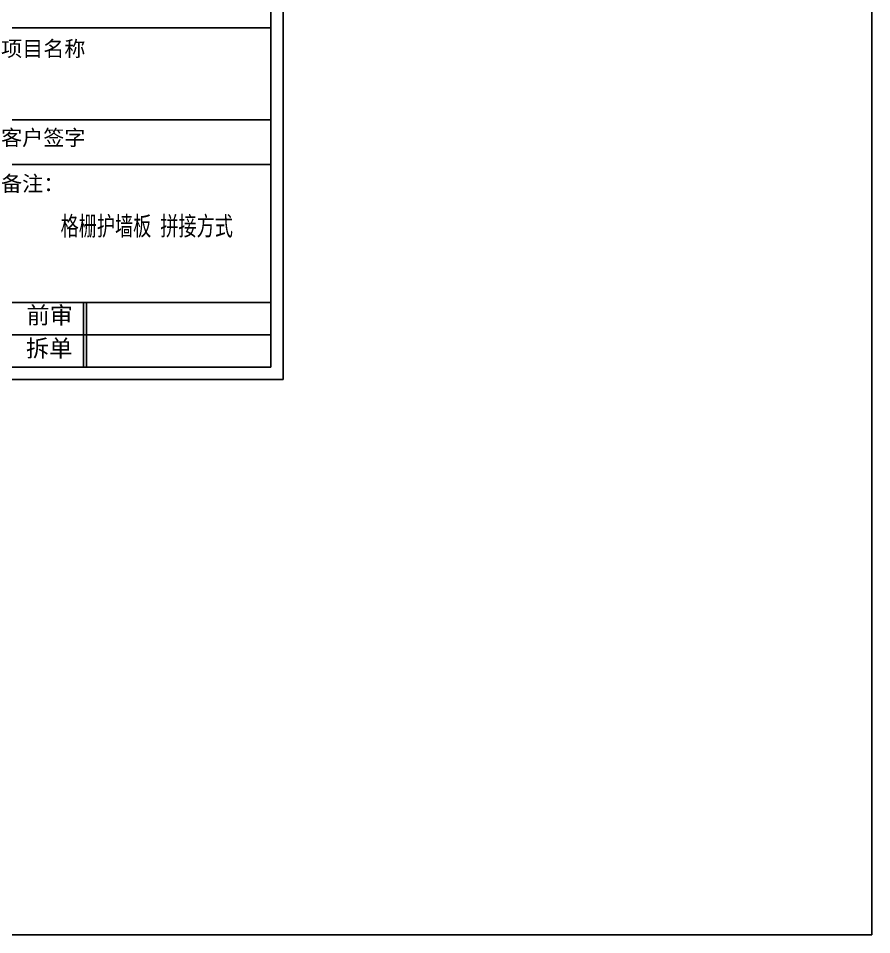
# Model space of a CAD drawing. Header units: millimetres. Extents: x 4862 to 20554, y 7569 to 11262.
# Drawn here: x 20225.6 to 20477.1, y 7569.4 to 7839.5 of the extents above; entities that cross this region are included whole.
import ezdxf

# ---------------------------------------------------------------- set-up
doc = ezdxf.new("R2010")
doc.units = ezdxf.units.MM
doc.layers.add('0 @ 1', color=7, linetype='Continuous')
doc.styles.get("Standard").update_dxf_attribs({"font": 'arial.ttf'})
doc.styles.add('宋体', font='SimSun.ttf')

# ---------------------------------------------------------------- blocks, each defined once
blk = doc.blocks.new('A$C398a0407')
for p, q in [((8134, 1819.9), (9568, 1819.9)), ((8134, 1342.7), (9568, 1342.7)), ((8134, 1112.5), (9568, 1112.5)), ((443.2, 399), (9568, 399)), ((8598.6, 399), (8598.6, 64)), ((8614.7, 399), (8614.7, 64)), ((8134, 231.5), (9568, 231.5))]:
    blk.add_line(p, q)
for points in [[(9632, 0), (0, 0), (0, 6848), (9632, 6848)], [(9568, 64), (64, 64), (64, 6784), (9568, 6784)]]:
    blk.add_lwpolyline(points, close=True)
at = {"color": 8, "char_height": 88, "attachment_point": 1, "style": '宋体'}
for s, insert in [('前审', (8304.3, 376.5)), ('拆单', (8301.5, 205.4))]:
    blk.add_mtext_dynamic_manual_height_columns(s, width=479.717, gutter_width=10.1, heights=[0], dxfattribs=dict(at, insert=insert))
at = {"layer": '0 @ 1', "color": 30, "char_height": 80, "width": 452.345, "attachment_point": 1}
for s, insert in [('{\\fSimSun|b0|i0|c134|p2;项目名称}', (8172.7, 1751.7)), ('{\\fSimSun|b0|i0|c134|p2;客户签字}', (8172.7, 1291.3)), ('{\\fSimSun|b0|i0|c134|p2;备注：}', (8172.7, 1053.7))]:
    blk.add_mtext(s, dxfattribs=dict(at, insert=insert))

msp = doc.modelspace()

# ---------------------------------------------------------------- linework, layer by layer
for p, q in [((20477.138, 7569.359), (20477.138, 11261.691)), ((4862.317, 7569.359), (20477.138, 7569.359))]:
    msp.add_line(p, q)
at = {"color": 1}
msp.add_lwpolyline([(19754.896, 8123.209), (20303.654, 8123.209), (20303.654, 7733.061), (19754.896, 7733.061)], close=True, dxfattribs=at)

# ---------------------------------------------------------------- block references
at = {"xscale": 0.05697241813319785, "yscale": 0.05697241813319785, "zscale": 0.05697241813319785}
msp.add_blockref('A$C398a0407', (19754.896, 7733.061), dxfattribs=at)

# ---------------------------------------------------------------- texts
at = {"insert": (20238.057, 7781.103), "char_height": 5.6, "width": 82.81274, "attachment_point": 1, "style": '宋体'}
msp.add_mtext('{\\W0.7;\\C4;格栅护墙板 拼接方式}', dxfattribs=at)

doc.saveas('drawing.dxf')
